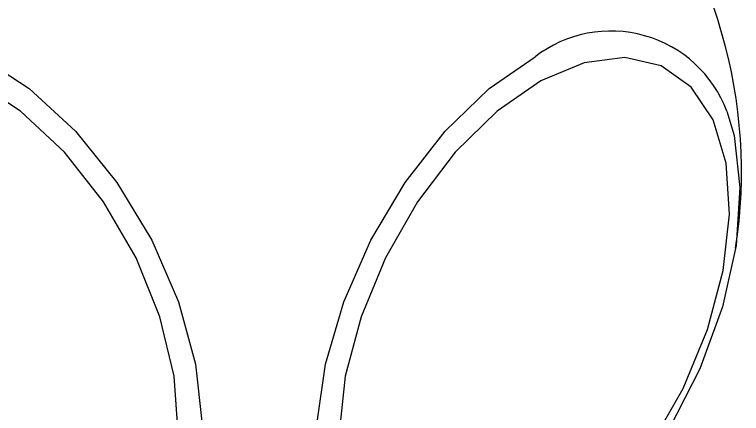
# Model space of a CAD drawing. Header units: millimetres. Extents: x 0 to 279, y 0 to 216.
# Drawn here: x 102.952 to 106.994, y 51.307 to 53.524 of the extents above; entities that cross this region are included whole.
import ezdxf

# ---------------------------------------------------------------- set-up
doc = ezdxf.new("R2010")
doc.units = ezdxf.units.MM

msp = doc.modelspace()

# ---------------------------------------------------------------- linework, layer by layer
at = {"color": 7, "linetype": 'Continuous', "lineweight": 25, "flags": 128}
for points in [[(103.8624, 51.2), (103.8401, 51.515), (103.7603, 51.8448), (103.6271, 52.1729), (103.4471, 52.4827), (103.2295, 52.7586), (102.9851, 52.9866), (102.7265, 53.1554), (102.4665, 53.2564), (102.2184, 53.2847), (101.9944, 53.239), (101.8059, 53.1216), (101.6621, 52.9386), (101.5704, 52.6991), (101.535, 52.4153), (101.5579, 52.1012), (101.6377, 51.7727), (101.7705, 51.446), (101.9496, 51.1375)], [(106.4929, 51.1375), (106.6698, 51.446), (106.8053, 51.7727), (106.8928, 52.1012), (106.9278, 52.4153), (106.9085, 52.6991), (106.8359, 52.9386), (106.7135, 53.1216), (106.5474, 53.239), (106.3458, 53.2847), (106.1188, 53.2564), (105.8779, 53.1554), (105.635, 52.9866), (105.4025, 52.7586), (105.1921, 52.4827), (105.0144, 52.1729), (104.8783, 51.8448), (104.7909, 51.515), (104.7563, 51.2)], [(106.9132, 52.9868), (106.9529, 52.8514), (106.9858, 52.563), (106.9637, 52.2406), (106.8878, 51.899), (106.7616, 51.5541), (106.591, 51.2219), (106.3838, 50.918), (106.1498, 50.6563), (105.8997, 50.4492), (105.7696, 50.3677)]]:
    msp.add_lwpolyline(points, dxfattribs=at)
at = {"color": 8, "linetype": 'Continuous', "lineweight": 25, "flags": 128}
for points in [[(102.7616, 53.2887), (103.0329, 53.113), (103.2901, 52.8769), (103.5212, 52.5915), (103.7152, 52.2702), (103.863, 51.9281), (103.9577, 51.5813), (103.9947, 51.2462), (103.9725, 50.9385), (103.8921, 50.6725), (103.7574, 50.4608), (103.5747, 50.3132), (103.3527, 50.2365), (103.1018, 50.2342), (102.8337, 50.3062), (102.6936, 50.371)], [(105.7696, 50.3677), (105.6452, 50.3062), (105.3981, 50.2342), (105.1701, 50.2365), (104.9716, 50.3132), (104.8122, 50.4608), (104.6993, 50.6725), (104.6382, 50.9385), (104.6319, 51.2462), (104.6808, 51.5813), (104.7826, 51.9281), (104.9325, 52.2702), (105.1235, 52.5915), (105.3466, 52.8769), (105.5912, 53.113), (105.8459, 53.2887)]]:
    msp.add_lwpolyline(points, dxfattribs=at)
at = {"color": 7, "linetype": 'Continuous', "lineweight": 25}
msp.add_arc((104.2121, 52.6493), 2.7819, 351.2276, 41.1531, dxfattribs=at)
at = {"color": 8, "linetype": 'Continuous', "lineweight": 25}
msp.add_arc((106.2679, 52.7429), 0.6899, 20.7029, 127.7111, dxfattribs=at)

doc.saveas('drawing.dxf')
